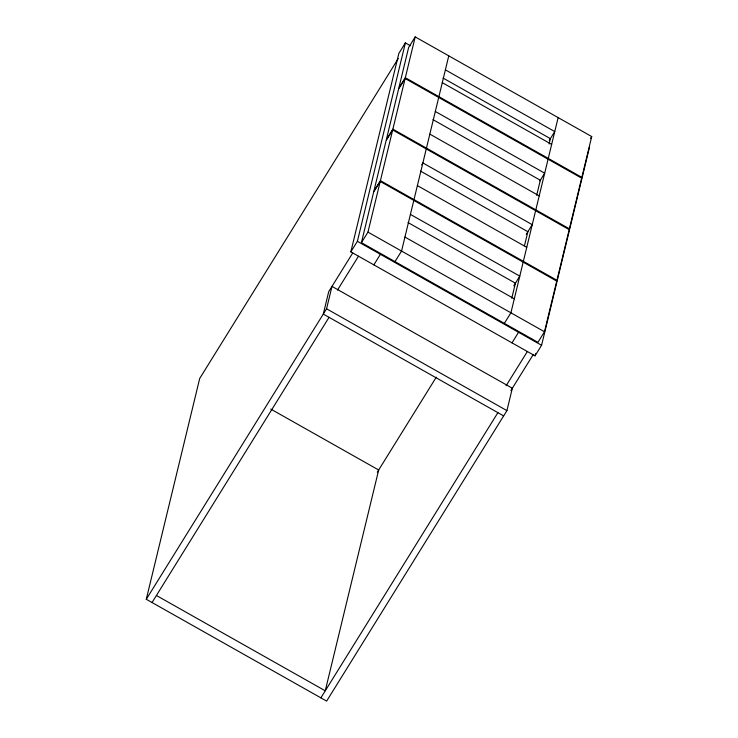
<?xml version="1.0" encoding="UTF-8"?>
<svg xmlns="http://www.w3.org/2000/svg" width="738" height="738" viewBox="0 0 738 738"><rect width="100%" height="100%" fill="white"/><g stroke="black" fill="none" stroke-linecap="round" stroke-linejoin="round"><path stroke-width="1.11" d="M146.281 599.274L326.565 308.798L331.989 286.399L512.347 388.225L506.923 410.623L326.639 701.1L146.281 599.274L199.703 378.465L398.317 58.459M589.579 146.89L541.581 345.292L535.022 355.854L350.827 251.87L398.824 53.459L405.383 42.896L410.393 45.719M350.827 251.87L357.386 241.308L405.383 42.896M361.417 242.673L373.668 192L380.227 181.437L556.747 281.095L544.487 331.768L537.937 342.331L361.417 242.673L367.967 232.11L380.227 181.437M380.421 180.644L392.681 129.971L569.201 229.629L556.941 280.292L380.421 180.644L373.862 191.207L386.122 140.534L392.681 129.971M392.874 129.168L405.134 78.505L581.655 178.162L569.395 228.826L392.874 129.168L386.315 139.731L398.575 89.067L405.134 78.505M405.328 77.702L415.199 36.9L591.719 136.558L581.848 177.36L405.328 77.702L398.769 88.265L408.64 47.463L415.199 36.9M413.806 200.395L401.546 251.068L394.987 261.63M414 199.592L426.26 148.928M426.453 148.126L438.704 97.462M438.898 96.66L448.769 55.857M511.757 298.29L515.41 283.18L408.059 222.572M524.469 245.745L527.864 231.714L420.503 171.105M536.664 195.358L540.317 180.247L432.957 119.63M549.09 143.975L550.382 138.643L443.021 78.034M523.168 262.138L510.908 312.811L504.358 323.373M523.362 261.344L535.622 210.671M535.816 209.869L548.076 159.205M548.269 158.402L558.14 117.6M535.022 355.854L535.557 353.631M352.746 252.949L328.705 291.685L323.29 314.084L503.648 415.909M337.469 290.089L358.502 256.206M421.675 164.851L422.874 162.932L532.236 224.675L526.277 234.278M152.037 602.531L329.047 317.331M373.852 264.868L380.411 254.306M549.284 140.404L554.755 131.604L445.383 69.861M539.921 180.884L544.69 173.199L435.319 111.456M377.339 472.145L436.259 377.219M590.52 138.476L591.719 136.558M513.777 285.827L519.783 276.141L410.42 214.398M511.997 342.856L518.556 332.294M506.102 385.753L527.347 351.528M510.871 390.596L533.104 354.775M320.882 697.853L497.892 412.653M442.293 82.656L551.655 144.399M429.839 134.122L539.201 195.874M417.385 185.598L526.747 247.341M404.931 237.064L514.303 298.807M367.967 232.11L544.487 331.768M357.386 241.308L541.581 345.292M326.565 308.798L506.923 410.623M270.772 409.083L378.677 469.995L325.255 690.805L156.41 595.483"/></g></svg>
